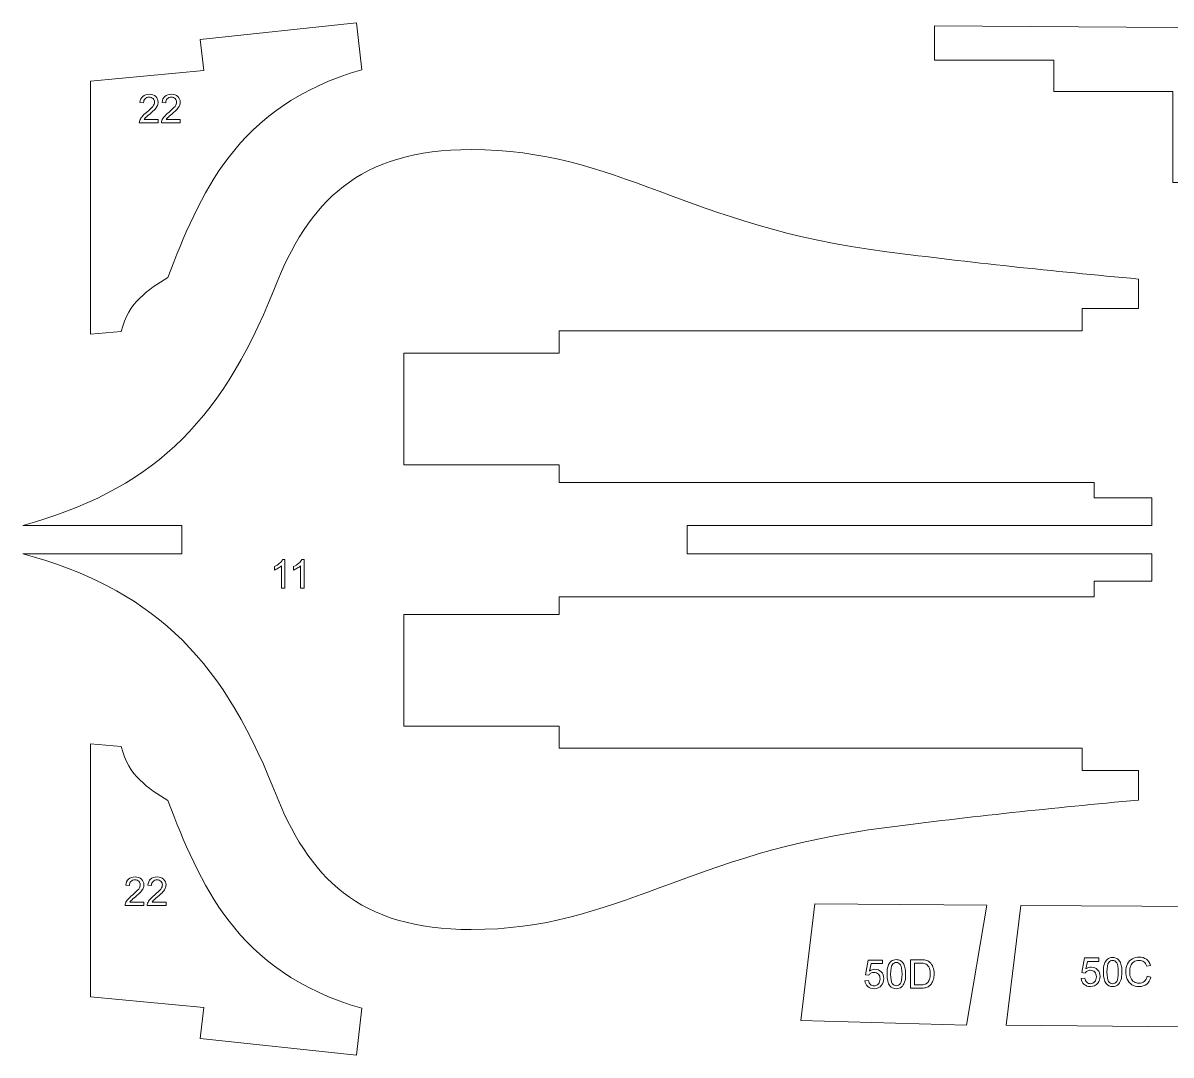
# Model space of a CAD drawing. Header units: millimetres. Extents: x -437 to 859, y -1313 to 762.
# Drawn here: x -180.5 to 63.9, y 49.2 to 269 of the extents above; entities that cross this region are included whole.
import ezdxf

# ---------------------------------------------------------------- set-up
doc = ezdxf.new("R2010")
doc.units = ezdxf.units.MM
doc.header["$MEASUREMENT"] = 0
doc.layers.add('Ebene 1', color=7, linetype='Continuous')

msp = doc.modelspace()

# ---------------------------------------------------------------- linework, layer by layer
at = {"layer": 'Ebene 1', "color": 250, "lineweight": 5}
for points, knots in [([(-166.1352, 256.5746), (-166.1352, 256.5746), (-141.9521, 258.8221), (-141.9521, 258.8221), (-141.9521, 258.8221), (-141.9521, 258.8221), (-142.7612, 265.4747), (-142.7612, 265.4747), (-142.7612, 265.4747), (-142.7612, 265.4747), (-109.4982, 268.9808), (-109.4982, 268.9808), (-109.4982, 268.9808), (-109.4982, 268.9808), (-108.3295, 259.0316), (-108.3295, 259.0316), (-108.3295, 259.0316), (-135.3759, 251.2886), (-142.8502, 232.108), (-149.6835, 214.8008), (-149.6835, 214.8008), (-153.818, 212.1077), (-158.051, 209.6053), (-159.5725, 203.2639), (-159.5725, 203.2639), (-159.5725, 203.2639), (-166.1352, 202.7245), (-166.1352, 202.7245), (-166.1352, 202.7245), (-166.1352, 202.7245), (-166.1352, 256.5746), (-166.1352, 256.5746)], [0, 0, 0, 0, 0.125, 0.125, 0.125, 0.125, 0.25, 0.25, 0.25, 0.25, 0.375, 0.375, 0.375, 0.375, 0.5, 0.5, 0.5, 0.5, 0.625, 0.625, 0.625, 0.625, 0.75, 0.75, 0.75, 0.75, 0.875, 0.875, 0.875, 0.875, 1, 1, 1, 1]), ([(85.1428, 267.8945), (85.1428, 267.8945), (85.1428, 235.0104), (85.1428, 235.0104), (85.1428, 235.0104), (85.1428, 235.0104), (64.3184, 235.0104), (64.3184, 235.0104), (64.3184, 235.0104), (64.3184, 235.0104), (64.3184, 254.385), (64.3184, 254.385), (64.3184, 254.385), (64.3184, 254.385), (39.0128, 254.385), (39.0128, 254.385), (39.0128, 254.385), (39.0128, 254.385), (39.0128, 261.0409), (39.0128, 261.0409), (39.0128, 261.0409), (39.0128, 261.0409), (13.5754, 261.0409), (13.5754, 261.0409), (13.5754, 261.0409), (13.5754, 261.0409), (13.5754, 268.3558), (13.5754, 268.3558), (13.5754, 268.3558), (13.5754, 268.3558), (85.1428, 267.8945), (85.1428, 267.8945)], [0, 0, 0, 0, 0.125, 0.125, 0.125, 0.125, 0.25, 0.25, 0.25, 0.25, 0.375, 0.375, 0.375, 0.375, 0.5, 0.5, 0.5, 0.5, 0.625, 0.625, 0.625, 0.625, 0.75, 0.75, 0.75, 0.75, 0.875, 0.875, 0.875, 0.875, 1, 1, 1, 1]), ([(-151.713, 248.4146), (-151.713, 248.4146), (-151.713, 247.6992), (-151.713, 247.6992), (-151.713, 247.6992), (-151.713, 247.6992), (-155.7192, 247.6992), (-155.7192, 247.6992), (-155.7192, 247.6992), (-155.7248, 247.8784), (-155.6966, 248.0506), (-155.6331, 248.2157), (-155.6331, 248.2157), (-155.5315, 248.4894), (-155.3678, 248.7575), (-155.1434, 249.0228), (-155.1434, 249.0228), (-154.9177, 249.2867), (-154.5931, 249.5929), (-154.1698, 249.9401), (-154.1698, 249.9401), (-153.5108, 250.4805), (-153.0649, 250.9081), (-152.8334, 251.2242), (-152.8334, 251.2242), (-152.602, 251.5388), (-152.4863, 251.838), (-152.4863, 252.1188), (-152.4863, 252.1188), (-152.4863, 252.4137), (-152.5921, 252.6621), (-152.8024, 252.8653), (-152.8024, 252.8653), (-153.0141, 253.0671), (-153.2892, 253.1687), (-153.6279, 253.1687), (-153.6279, 253.1687), (-153.9863, 253.1687), (-154.2728, 253.0614), (-154.4873, 252.8455), (-154.4873, 252.8455), (-154.7032, 252.6311), (-154.8118, 252.3333), (-154.8147, 251.9537), (-154.8147, 251.9537), (-154.8147, 251.9537), (-155.5795, 252.0313), (-155.5795, 252.0313), (-155.5795, 252.0313), (-155.5273, 252.6028), (-155.3297, 253.0375), (-154.9882, 253.3366), (-154.9882, 253.3366), (-154.6467, 253.6358), (-154.1867, 253.7853), (-153.611, 253.7853), (-153.611, 253.7853), (-153.0296, 253.7853), (-152.5696, 253.6231), (-152.2309, 253.3013), (-152.2309, 253.3013), (-151.8908, 252.9782), (-151.7215, 252.5788), (-151.7215, 252.1019), (-151.7215, 252.1019), (-151.7215, 251.8592), (-151.7709, 251.6207), (-151.8711, 251.3864), (-151.8711, 251.3864), (-151.9698, 251.1522), (-152.1349, 250.9053), (-152.365, 250.647), (-152.365, 250.647), (-152.595, 250.3874), (-152.9774, 250.0318), (-153.5122, 249.5802), (-153.5122, 249.5802), (-153.9581, 249.2049), (-154.2446, 248.9509), (-154.3716, 248.8168), (-154.3716, 248.8168), (-154.4986, 248.6842), (-154.603, 248.5501), (-154.6862, 248.4146), (-154.6862, 248.4146), (-154.6862, 248.4146), (-151.713, 248.4146), (-151.713, 248.4146)], [0, 0, 0, 0, 0.04545455, 0.04545455, 0.04545455, 0.04545455, 0.09090909, 0.09090909, 0.09090909, 0.09090909, 0.13636364, 0.13636364, 0.13636364, 0.13636364, 0.18181818, 0.18181818, 0.18181818, 0.18181818, 0.22727273, 0.22727273, 0.22727273, 0.22727273, 0.27272727, 0.27272727, 0.27272727, 0.27272727, 0.31818182, 0.31818182, 0.31818182, 0.31818182, 0.36363636, 0.36363636, 0.36363636, 0.36363636, 0.40909091, 0.40909091, 0.40909091, 0.40909091, 0.45454545, 0.45454545, 0.45454545, 0.45454545, 0.5, 0.5, 0.5, 0.5, 0.54545455, 0.54545455, 0.54545455, 0.54545455, 0.59090909, 0.59090909, 0.59090909, 0.59090909, 0.63636364, 0.63636364, 0.63636364, 0.63636364, 0.68181818, 0.68181818, 0.68181818, 0.68181818, 0.72727273, 0.72727273, 0.72727273, 0.72727273, 0.77272727, 0.77272727, 0.77272727, 0.77272727, 0.81818182, 0.81818182, 0.81818182, 0.81818182, 0.86363636, 0.86363636, 0.86363636, 0.86363636, 0.90909091, 0.90909091, 0.90909091, 0.90909091, 0.95454545, 0.95454545, 0.95454545, 0.95454545, 1, 1, 1, 1]), ([(-147.0041, 248.4146), (-147.0041, 248.4146), (-147.0041, 247.6992), (-147.0041, 247.6992), (-147.0041, 247.6992), (-147.0041, 247.6992), (-151.0103, 247.6992), (-151.0103, 247.6992), (-151.0103, 247.6992), (-151.0159, 247.8784), (-150.9877, 248.0506), (-150.9242, 248.2157), (-150.9242, 248.2157), (-150.8226, 248.4894), (-150.6589, 248.7575), (-150.4345, 249.0228), (-150.4345, 249.0228), (-150.2088, 249.2867), (-149.8842, 249.5929), (-149.4609, 249.9401), (-149.4609, 249.9401), (-148.8019, 250.4805), (-148.356, 250.9081), (-148.1245, 251.2242), (-148.1245, 251.2242), (-147.8931, 251.5388), (-147.7774, 251.838), (-147.7774, 252.1188), (-147.7774, 252.1188), (-147.7774, 252.4137), (-147.8832, 252.6621), (-148.0935, 252.8653), (-148.0935, 252.8653), (-148.3052, 253.0671), (-148.5803, 253.1687), (-148.919, 253.1687), (-148.919, 253.1687), (-149.2774, 253.1687), (-149.5639, 253.0614), (-149.7784, 252.8455), (-149.7784, 252.8455), (-149.9943, 252.6311), (-150.1029, 252.3333), (-150.1058, 251.9537), (-150.1058, 251.9537), (-150.1058, 251.9537), (-150.8706, 252.0313), (-150.8706, 252.0313), (-150.8706, 252.0313), (-150.8184, 252.6028), (-150.6208, 253.0375), (-150.2793, 253.3366), (-150.2793, 253.3366), (-149.9378, 253.6358), (-149.4778, 253.7853), (-148.9021, 253.7853), (-148.9021, 253.7853), (-148.3207, 253.7853), (-147.8607, 253.6231), (-147.522, 253.3013), (-147.522, 253.3013), (-147.1819, 252.9782), (-147.0126, 252.5788), (-147.0126, 252.1019), (-147.0126, 252.1019), (-147.0126, 251.8592), (-147.062, 251.6207), (-147.1622, 251.3864), (-147.1622, 251.3864), (-147.2609, 251.1522), (-147.426, 250.9053), (-147.6561, 250.647), (-147.6561, 250.647), (-147.8861, 250.3874), (-148.2685, 250.0318), (-148.8033, 249.5802), (-148.8033, 249.5802), (-149.2492, 249.2049), (-149.5357, 248.9509), (-149.6627, 248.8168), (-149.6627, 248.8168), (-149.7897, 248.6842), (-149.8941, 248.5501), (-149.9773, 248.4146), (-149.9773, 248.4146), (-149.9773, 248.4146), (-147.0041, 248.4146), (-147.0041, 248.4146)], [0, 0, 0, 0, 0.04545455, 0.04545455, 0.04545455, 0.04545455, 0.09090909, 0.09090909, 0.09090909, 0.09090909, 0.13636364, 0.13636364, 0.13636364, 0.13636364, 0.18181818, 0.18181818, 0.18181818, 0.18181818, 0.22727273, 0.22727273, 0.22727273, 0.22727273, 0.27272727, 0.27272727, 0.27272727, 0.27272727, 0.31818182, 0.31818182, 0.31818182, 0.31818182, 0.36363636, 0.36363636, 0.36363636, 0.36363636, 0.40909091, 0.40909091, 0.40909091, 0.40909091, 0.45454545, 0.45454545, 0.45454545, 0.45454545, 0.5, 0.5, 0.5, 0.5, 0.54545455, 0.54545455, 0.54545455, 0.54545455, 0.59090909, 0.59090909, 0.59090909, 0.59090909, 0.63636364, 0.63636364, 0.63636364, 0.63636364, 0.68181818, 0.68181818, 0.68181818, 0.68181818, 0.72727273, 0.72727273, 0.72727273, 0.72727273, 0.77272727, 0.77272727, 0.77272727, 0.77272727, 0.81818182, 0.81818182, 0.81818182, 0.81818182, 0.86363636, 0.86363636, 0.86363636, 0.86363636, 0.90909091, 0.90909091, 0.90909091, 0.90909091, 0.95454545, 0.95454545, 0.95454545, 0.95454545, 1, 1, 1, 1]), ([(-39.06, 161.9663), (-39.06, 161.9663), (59.85, 161.9663), (59.85, 161.9663), (59.85, 161.9663), (59.85, 161.9663), (59.85, 167.8207), (59.85, 167.8207), (59.85, 167.8207), (59.85, 167.8207), (47.565, 167.8207), (47.565, 167.8207), (47.565, 167.8207), (47.565, 167.8207), (47.565, 171.1282), (47.565, 171.1282), (47.565, 171.1282), (47.565, 171.1282), (-66.3075, 171.1282), (-66.3075, 171.1282), (-66.3075, 171.1282), (-66.3075, 171.1282), (-66.3075, 174.9082), (-66.3075, 174.9082), (-66.3075, 174.9082), (-66.3075, 174.9082), (-99.3825, 174.9082), (-99.3825, 174.9082), (-99.3825, 174.9082), (-99.3825, 174.9082), (-99.3825, 198.6907), (-99.3825, 198.6907), (-99.3825, 198.6907), (-99.3825, 198.6907), (-66.3075, 198.6907), (-66.3075, 198.6907), (-66.3075, 198.6907), (-66.3075, 198.6907), (-66.3075, 203.4157), (-66.3075, 203.4157), (-66.3075, 203.4157), (-66.3075, 203.4157), (45.045, 203.4157), (45.045, 203.4157), (45.045, 203.4157), (45.045, 203.4157), (45.045, 208.1407), (45.045, 208.1407), (45.045, 208.1407), (45.045, 208.1407), (57.015, 208.1407), (57.015, 208.1407), (57.015, 208.1407), (57.015, 208.1407), (57.015, 214.4407), (57.015, 214.4407), (57.015, 214.4407), (38.7689, 216.1186), (21.156, 217.9463), (3.465, 220.2682), (3.465, 220.2682), (-39.06, 225.5702), (-53.937, 242.0612), (-85.05, 242.0032), (-85.05, 242.0032), (-108.9165, 242.0112), (-119.718, 231.0982), (-127.1025, 212.0782), (-127.1025, 212.0782), (-138.669, 182.9792), (-153.8535, 169.3572), (-180.495, 161.9663), (-180.495, 161.9663), (-180.495, 161.9663), (-146.6811, 161.9663), (-146.6811, 161.9663), (-146.6811, 161.9663), (-146.6811, 161.9663), (-146.6811, 158.955), (-146.6811, 158.955)], [0, 0, 0, 0, 0.05, 0.05, 0.05, 0.05, 0.1, 0.1, 0.1, 0.1, 0.15, 0.15, 0.15, 0.15, 0.2, 0.2, 0.2, 0.2, 0.25, 0.25, 0.25, 0.25, 0.3, 0.3, 0.3, 0.3, 0.35, 0.35, 0.35, 0.35, 0.4, 0.4, 0.4, 0.4, 0.45, 0.45, 0.45, 0.45, 0.5, 0.5, 0.5, 0.5, 0.55, 0.55, 0.55, 0.55, 0.6, 0.6, 0.6, 0.6, 0.65, 0.65, 0.65, 0.65, 0.7, 0.7, 0.7, 0.7, 0.75, 0.75, 0.75, 0.75, 0.8, 0.8, 0.8, 0.8, 0.85, 0.85, 0.85, 0.85, 0.9, 0.9, 0.9, 0.9, 0.95, 0.95, 0.95, 0.95, 1, 1, 1, 1]), ([(-39.06, 155.9519), (-39.06, 155.9519), (59.85, 155.9519), (59.85, 155.9519), (59.85, 155.9519), (59.85, 155.9519), (59.85, 150.0975), (59.85, 150.0975), (59.85, 150.0975), (59.85, 150.0975), (47.565, 150.0975), (47.565, 150.0975), (47.565, 150.0975), (47.565, 150.0975), (47.565, 146.79), (47.565, 146.79), (47.565, 146.79), (47.565, 146.79), (-66.3075, 146.79), (-66.3075, 146.79), (-66.3075, 146.79), (-66.3075, 146.79), (-66.3075, 143.01), (-66.3075, 143.01), (-66.3075, 143.01), (-66.3075, 143.01), (-99.3825, 143.01), (-99.3825, 143.01), (-99.3825, 143.01), (-99.3825, 143.01), (-99.3825, 119.2275), (-99.3825, 119.2275), (-99.3825, 119.2275), (-99.3825, 119.2275), (-66.3075, 119.2275), (-66.3075, 119.2275), (-66.3075, 119.2275), (-66.3075, 119.2275), (-66.3075, 114.5025), (-66.3075, 114.5025), (-66.3075, 114.5025), (-66.3075, 114.5025), (45.045, 114.5025), (45.045, 114.5025), (45.045, 114.5025), (45.045, 114.5025), (45.045, 109.7775), (45.045, 109.7775), (45.045, 109.7775), (45.045, 109.7775), (57.015, 109.7775), (57.015, 109.7775), (57.015, 109.7775), (57.015, 109.7775), (57.015, 103.4775), (57.015, 103.4775), (57.015, 103.4775), (38.7689, 101.7996), (21.156, 99.9719), (3.465, 97.65), (3.465, 97.65), (-39.06, 92.348), (-53.937, 75.857), (-85.05, 75.915), (-85.05, 75.915), (-108.9165, 75.907), (-119.718, 86.82), (-127.1025, 105.84), (-127.1025, 105.84), (-138.669, 134.939), (-153.8535, 148.561), (-180.495, 155.9519), (-180.495, 155.9519), (-180.495, 155.9519), (-146.6811, 155.9519), (-146.6811, 155.9519), (-146.6811, 155.9519), (-146.6811, 155.9519), (-146.6811, 158.9632), (-146.6811, 158.9632)], [0, 0, 0, 0, 0.05, 0.05, 0.05, 0.05, 0.1, 0.1, 0.1, 0.1, 0.15, 0.15, 0.15, 0.15, 0.2, 0.2, 0.2, 0.2, 0.25, 0.25, 0.25, 0.25, 0.3, 0.3, 0.3, 0.3, 0.35, 0.35, 0.35, 0.35, 0.4, 0.4, 0.4, 0.4, 0.45, 0.45, 0.45, 0.45, 0.5, 0.5, 0.5, 0.5, 0.55, 0.55, 0.55, 0.55, 0.6, 0.6, 0.6, 0.6, 0.65, 0.65, 0.65, 0.65, 0.7, 0.7, 0.7, 0.7, 0.75, 0.75, 0.75, 0.75, 0.8, 0.8, 0.8, 0.8, 0.85, 0.85, 0.85, 0.85, 0.9, 0.9, 0.9, 0.9, 0.95, 0.95, 0.95, 0.95, 1, 1, 1, 1]), ([(-124.7257, 148.6275), (-124.7257, 148.6275), (-125.4693, 148.6275), (-125.4693, 148.6275), (-125.4693, 148.6275), (-125.4693, 148.6275), (-125.4693, 153.3689), (-125.4693, 153.3689), (-125.4693, 153.3689), (-125.6485, 153.1981), (-125.8828, 153.0274), (-126.1735, 152.8566), (-126.1735, 152.8566), (-126.4656, 152.6859), (-126.7266, 152.5575), (-126.958, 152.4728), (-126.958, 152.4728), (-126.958, 152.4728), (-126.958, 153.1911), (-126.958, 153.1911), (-126.958, 153.1911), (-126.5418, 153.3872), (-126.1777, 153.6243), (-125.8658, 153.9023), (-125.8658, 153.9023), (-125.5554, 154.1817), (-125.3338, 154.4512), (-125.204, 154.7136), (-125.204, 154.7136), (-125.204, 154.7136), (-124.7257, 154.7136), (-124.7257, 154.7136), (-124.7257, 154.7136), (-124.7257, 154.7136), (-124.7257, 148.6275), (-124.7257, 148.6275)], [0, 0, 0, 0, 0.11111111, 0.11111111, 0.11111111, 0.11111111, 0.22222222, 0.22222222, 0.22222222, 0.22222222, 0.33333333, 0.33333333, 0.33333333, 0.33333333, 0.44444444, 0.44444444, 0.44444444, 0.44444444, 0.55555556, 0.55555556, 0.55555556, 0.55555556, 0.66666667, 0.66666667, 0.66666667, 0.66666667, 0.77777778, 0.77777778, 0.77777778, 0.77777778, 0.88888889, 0.88888889, 0.88888889, 0.88888889, 1, 1, 1, 1]), ([(-120.6447, 148.6275), (-120.6447, 148.6275), (-121.3883, 148.6275), (-121.3883, 148.6275), (-121.3883, 148.6275), (-121.3883, 148.6275), (-121.3883, 153.3689), (-121.3883, 153.3689), (-121.3883, 153.3689), (-121.5675, 153.1981), (-121.8018, 153.0274), (-122.0925, 152.8566), (-122.0925, 152.8566), (-122.3846, 152.6859), (-122.6456, 152.5575), (-122.877, 152.4728), (-122.877, 152.4728), (-122.877, 152.4728), (-122.877, 153.1911), (-122.877, 153.1911), (-122.877, 153.1911), (-122.4608, 153.3872), (-122.0967, 153.6243), (-121.7848, 153.9023), (-121.7848, 153.9023), (-121.4744, 154.1817), (-121.2528, 154.4512), (-121.123, 154.7136), (-121.123, 154.7136), (-121.123, 154.7136), (-120.6447, 154.7136), (-120.6447, 154.7136), (-120.6447, 154.7136), (-120.6447, 154.7136), (-120.6447, 148.6275), (-120.6447, 148.6275)], [0, 0, 0, 0, 0.11111111, 0.11111111, 0.11111111, 0.11111111, 0.22222222, 0.22222222, 0.22222222, 0.22222222, 0.33333333, 0.33333333, 0.33333333, 0.33333333, 0.44444444, 0.44444444, 0.44444444, 0.44444444, 0.55555556, 0.55555556, 0.55555556, 0.55555556, 0.66666667, 0.66666667, 0.66666667, 0.66666667, 0.77777778, 0.77777778, 0.77777778, 0.77777778, 0.88888889, 0.88888889, 0.88888889, 0.88888889, 1, 1, 1, 1]), ([(-166.1352, 61.5887), (-166.1352, 61.5887), (-141.9521, 59.3412), (-141.9521, 59.3412), (-141.9521, 59.3412), (-141.9521, 59.3412), (-142.7612, 52.6886), (-142.7612, 52.6886), (-142.7612, 52.6886), (-142.7612, 52.6886), (-109.4982, 49.1825), (-109.4982, 49.1825), (-109.4982, 49.1825), (-109.4982, 49.1825), (-108.3295, 59.1317), (-108.3295, 59.1317), (-108.3295, 59.1317), (-135.3759, 66.8747), (-142.8502, 86.0553), (-149.6835, 103.3625), (-149.6835, 103.3625), (-153.818, 106.0556), (-158.051, 108.558), (-159.5725, 114.8994), (-159.5725, 114.8994), (-159.5725, 114.8994), (-166.1352, 115.4388), (-166.1352, 115.4388), (-166.1352, 115.4388), (-166.1352, 115.4388), (-166.1352, 61.5887), (-166.1352, 61.5887)], [0, 0, 0, 0, 0.125, 0.125, 0.125, 0.125, 0.25, 0.25, 0.25, 0.25, 0.375, 0.375, 0.375, 0.375, 0.5, 0.5, 0.5, 0.5, 0.625, 0.625, 0.625, 0.625, 0.75, 0.75, 0.75, 0.75, 0.875, 0.875, 0.875, 0.875, 1, 1, 1, 1]), ([(-154.7394, 81.7298), (-154.7394, 81.7298), (-154.7394, 81.0144), (-154.7394, 81.0144), (-154.7394, 81.0144), (-154.7394, 81.0144), (-158.7456, 81.0144), (-158.7456, 81.0144), (-158.7456, 81.0144), (-158.7512, 81.1936), (-158.723, 81.3658), (-158.6595, 81.5309), (-158.6595, 81.5309), (-158.5579, 81.8046), (-158.3942, 82.0727), (-158.1698, 82.338), (-158.1698, 82.338), (-157.9441, 82.6019), (-157.6195, 82.9081), (-157.1962, 83.2553), (-157.1962, 83.2553), (-156.5372, 83.7957), (-156.0913, 84.2233), (-155.8598, 84.5394), (-155.8598, 84.5394), (-155.6284, 84.854), (-155.5127, 85.1532), (-155.5127, 85.434), (-155.5127, 85.434), (-155.5127, 85.7289), (-155.6185, 85.9773), (-155.8288, 86.1805), (-155.8288, 86.1805), (-156.0405, 86.3823), (-156.3156, 86.4839), (-156.6543, 86.4839), (-156.6543, 86.4839), (-157.0127, 86.4839), (-157.2992, 86.3766), (-157.5137, 86.1607), (-157.5137, 86.1607), (-157.7296, 85.9463), (-157.8382, 85.6485), (-157.8411, 85.2689), (-157.8411, 85.2689), (-157.8411, 85.2689), (-158.6059, 85.3465), (-158.6059, 85.3465), (-158.6059, 85.3465), (-158.5537, 85.918), (-158.3561, 86.3527), (-158.0146, 86.6518), (-158.0146, 86.6518), (-157.6731, 86.951), (-157.2131, 87.1005), (-156.6374, 87.1005), (-156.6374, 87.1005), (-156.056, 87.1005), (-155.596, 86.9383), (-155.2573, 86.6165), (-155.2573, 86.6165), (-154.9172, 86.2934), (-154.7479, 85.894), (-154.7479, 85.4171), (-154.7479, 85.4171), (-154.7479, 85.1744), (-154.7973, 84.9359), (-154.8975, 84.7016), (-154.8975, 84.7016), (-154.9962, 84.4674), (-155.1613, 84.2205), (-155.3914, 83.9622), (-155.3914, 83.9622), (-155.6214, 83.7026), (-156.0038, 83.347), (-156.5386, 82.8954), (-156.5386, 82.8954), (-156.9845, 82.5201), (-157.271, 82.2661), (-157.398, 82.132), (-157.398, 82.132), (-157.525, 81.9994), (-157.6294, 81.8653), (-157.7126, 81.7298), (-157.7126, 81.7298), (-157.7126, 81.7298), (-154.7394, 81.7298), (-154.7394, 81.7298)], [0, 0, 0, 0, 0.04545455, 0.04545455, 0.04545455, 0.04545455, 0.09090909, 0.09090909, 0.09090909, 0.09090909, 0.13636364, 0.13636364, 0.13636364, 0.13636364, 0.18181818, 0.18181818, 0.18181818, 0.18181818, 0.22727273, 0.22727273, 0.22727273, 0.22727273, 0.27272727, 0.27272727, 0.27272727, 0.27272727, 0.31818182, 0.31818182, 0.31818182, 0.31818182, 0.36363636, 0.36363636, 0.36363636, 0.36363636, 0.40909091, 0.40909091, 0.40909091, 0.40909091, 0.45454545, 0.45454545, 0.45454545, 0.45454545, 0.5, 0.5, 0.5, 0.5, 0.54545455, 0.54545455, 0.54545455, 0.54545455, 0.59090909, 0.59090909, 0.59090909, 0.59090909, 0.63636364, 0.63636364, 0.63636364, 0.63636364, 0.68181818, 0.68181818, 0.68181818, 0.68181818, 0.72727273, 0.72727273, 0.72727273, 0.72727273, 0.77272727, 0.77272727, 0.77272727, 0.77272727, 0.81818182, 0.81818182, 0.81818182, 0.81818182, 0.86363636, 0.86363636, 0.86363636, 0.86363636, 0.90909091, 0.90909091, 0.90909091, 0.90909091, 0.95454545, 0.95454545, 0.95454545, 0.95454545, 1, 1, 1, 1]), ([(-150.0305, 81.7298), (-150.0305, 81.7298), (-150.0305, 81.0144), (-150.0305, 81.0144), (-150.0305, 81.0144), (-150.0305, 81.0144), (-154.0367, 81.0144), (-154.0367, 81.0144), (-154.0367, 81.0144), (-154.0423, 81.1936), (-154.0141, 81.3658), (-153.9506, 81.5309), (-153.9506, 81.5309), (-153.849, 81.8046), (-153.6853, 82.0727), (-153.4609, 82.338), (-153.4609, 82.338), (-153.2352, 82.6019), (-152.9106, 82.9081), (-152.4873, 83.2553), (-152.4873, 83.2553), (-151.8283, 83.7957), (-151.3824, 84.2233), (-151.1509, 84.5394), (-151.1509, 84.5394), (-150.9195, 84.854), (-150.8038, 85.1532), (-150.8038, 85.434), (-150.8038, 85.434), (-150.8038, 85.7289), (-150.9096, 85.9773), (-151.1199, 86.1805), (-151.1199, 86.1805), (-151.3316, 86.3823), (-151.6067, 86.4839), (-151.9454, 86.4839), (-151.9454, 86.4839), (-152.3038, 86.4839), (-152.5903, 86.3766), (-152.8048, 86.1607), (-152.8048, 86.1607), (-153.0207, 85.9463), (-153.1293, 85.6485), (-153.1322, 85.2689), (-153.1322, 85.2689), (-153.1322, 85.2689), (-153.897, 85.3465), (-153.897, 85.3465), (-153.897, 85.3465), (-153.8448, 85.918), (-153.6472, 86.3527), (-153.3057, 86.6518), (-153.3057, 86.6518), (-152.9642, 86.951), (-152.5042, 87.1005), (-151.9285, 87.1005), (-151.9285, 87.1005), (-151.3471, 87.1005), (-150.8871, 86.9383), (-150.5484, 86.6165), (-150.5484, 86.6165), (-150.2083, 86.2934), (-150.039, 85.894), (-150.039, 85.4171), (-150.039, 85.4171), (-150.039, 85.1744), (-150.0884, 84.9359), (-150.1886, 84.7016), (-150.1886, 84.7016), (-150.2873, 84.4674), (-150.4524, 84.2205), (-150.6825, 83.9622), (-150.6825, 83.9622), (-150.9125, 83.7026), (-151.2949, 83.347), (-151.8297, 82.8954), (-151.8297, 82.8954), (-152.2756, 82.5201), (-152.5621, 82.2661), (-152.6891, 82.132), (-152.6891, 82.132), (-152.8161, 81.9994), (-152.9205, 81.8653), (-153.0037, 81.7298), (-153.0037, 81.7298), (-153.0037, 81.7298), (-150.0305, 81.7298), (-150.0305, 81.7298)], [0, 0, 0, 0, 0.04545455, 0.04545455, 0.04545455, 0.04545455, 0.09090909, 0.09090909, 0.09090909, 0.09090909, 0.13636364, 0.13636364, 0.13636364, 0.13636364, 0.18181818, 0.18181818, 0.18181818, 0.18181818, 0.22727273, 0.22727273, 0.22727273, 0.22727273, 0.27272727, 0.27272727, 0.27272727, 0.27272727, 0.31818182, 0.31818182, 0.31818182, 0.31818182, 0.36363636, 0.36363636, 0.36363636, 0.36363636, 0.40909091, 0.40909091, 0.40909091, 0.40909091, 0.45454545, 0.45454545, 0.45454545, 0.45454545, 0.5, 0.5, 0.5, 0.5, 0.54545455, 0.54545455, 0.54545455, 0.54545455, 0.59090909, 0.59090909, 0.59090909, 0.59090909, 0.63636364, 0.63636364, 0.63636364, 0.63636364, 0.68181818, 0.68181818, 0.68181818, 0.68181818, 0.72727273, 0.72727273, 0.72727273, 0.72727273, 0.77272727, 0.77272727, 0.77272727, 0.77272727, 0.81818182, 0.81818182, 0.81818182, 0.81818182, 0.86363636, 0.86363636, 0.86363636, 0.86363636, 0.90909091, 0.90909091, 0.90909091, 0.90909091, 0.95454545, 0.95454545, 0.95454545, 0.95454545, 1, 1, 1, 1]), ([(-11.929, 81.389), (-11.929, 81.389), (24.6885, 81.087), (24.6885, 81.087), (24.6885, 81.087), (24.6885, 81.087), (20.385, 55.568), (20.385, 55.568), (20.385, 55.568), (20.385, 55.568), (-14.8735, 56.5495), (-14.8735, 56.5495), (-14.8735, 56.5495), (-14.8735, 56.5495), (-11.929, 81.389), (-11.929, 81.389)], [0, 0, 0, 0, 0.25, 0.25, 0.25, 0.25, 0.5, 0.5, 0.5, 0.5, 0.75, 0.75, 0.75, 0.75, 1, 1, 1, 1]), ([(31.9365, 81.0115), (31.9365, 81.0115), (70.5925, 80.785), (70.5925, 80.785), (70.5925, 80.785), (70.5925, 80.785), (66.591, 55.1905), (66.591, 55.1905), (66.591, 55.1905), (66.591, 55.1905), (28.841, 55.568), (28.841, 55.568), (28.841, 55.568), (28.841, 55.568), (31.9365, 81.0115), (31.9365, 81.0115)], [0, 0, 0, 0, 0.25, 0.25, 0.25, 0.25, 0.5, 0.5, 0.5, 0.5, 0.75, 0.75, 0.75, 0.75, 1, 1, 1, 1]), ([(-1.2341, 65.0075), (-1.2341, 65.0075), (-0.4524, 65.0738), (-0.4524, 65.0738), (-0.4524, 65.0738), (-0.3945, 64.6928), (-0.2605, 64.4078), (-0.0502, 64.2159), (-0.0502, 64.2159), (0.1615, 64.024), (0.4155, 63.928), (0.7132, 63.928), (0.7132, 63.928), (1.0716, 63.928), (1.375, 64.0635), (1.622, 64.333), (1.622, 64.333), (1.8703, 64.6039), (1.9945, 64.9624), (1.9945, 65.4083), (1.9945, 65.4083), (1.9945, 65.833), (1.876, 66.1674), (1.6375, 66.413), (1.6375, 66.413), (1.399, 66.6585), (1.0872, 66.7813), (0.7005, 66.7813), (0.7005, 66.7813), (0.4606, 66.7813), (0.2447, 66.7262), (0.0514, 66.6176), (0.0514, 66.6176), (-0.1419, 66.5089), (-0.2929, 66.3678), (-0.403, 66.1943), (-0.403, 66.1943), (-0.403, 66.1943), (-1.1015, 66.2846), (-1.1015, 66.2846), (-1.1015, 66.2846), (-1.1015, 66.2846), (-0.5145, 69.3975), (-0.5145, 69.3975), (-0.5145, 69.3975), (-0.5145, 69.3975), (2.4997, 69.3975), (2.4997, 69.3975), (2.4997, 69.3975), (2.4997, 69.3975), (2.4997, 68.6863), (2.4997, 68.6863), (2.4997, 68.6863), (2.4997, 68.6863), (0.081, 68.6863), (0.081, 68.6863), (0.081, 68.6863), (0.081, 68.6863), (-0.2464, 67.0579), (-0.2464, 67.0579), (-0.2464, 67.0579), (0.1177, 67.3119), (0.5001, 67.4389), (0.8995, 67.4389), (0.8995, 67.4389), (1.4286, 67.4389), (1.8746, 67.2554), (2.2386, 66.8885), (2.2386, 66.8885), (2.6027, 66.5216), (2.7847, 66.0503), (2.7847, 65.4746), (2.7847, 65.4746), (2.7847, 64.9257), (2.6239, 64.4515), (2.3049, 64.0522), (2.3049, 64.0522), (1.9155, 63.5625), (1.3849, 63.317), (0.7132, 63.317), (0.7132, 63.317), (0.1615, 63.317), (-0.2887, 63.4708), (-0.6372, 63.7798), (-0.6372, 63.7798), (-0.9858, 64.0889), (-1.1847, 64.4981), (-1.2341, 65.0075)], [0, 0, 0, 0, 0.04545455, 0.04545455, 0.04545455, 0.04545455, 0.09090909, 0.09090909, 0.09090909, 0.09090909, 0.13636364, 0.13636364, 0.13636364, 0.13636364, 0.18181818, 0.18181818, 0.18181818, 0.18181818, 0.22727273, 0.22727273, 0.22727273, 0.22727273, 0.27272727, 0.27272727, 0.27272727, 0.27272727, 0.31818182, 0.31818182, 0.31818182, 0.31818182, 0.36363636, 0.36363636, 0.36363636, 0.36363636, 0.40909091, 0.40909091, 0.40909091, 0.40909091, 0.45454545, 0.45454545, 0.45454545, 0.45454545, 0.5, 0.5, 0.5, 0.5, 0.54545455, 0.54545455, 0.54545455, 0.54545455, 0.59090909, 0.59090909, 0.59090909, 0.59090909, 0.63636364, 0.63636364, 0.63636364, 0.63636364, 0.68181818, 0.68181818, 0.68181818, 0.68181818, 0.72727273, 0.72727273, 0.72727273, 0.72727273, 0.77272727, 0.77272727, 0.77272727, 0.77272727, 0.81818182, 0.81818182, 0.81818182, 0.81818182, 0.86363636, 0.86363636, 0.86363636, 0.86363636, 0.90909091, 0.90909091, 0.90909091, 0.90909091, 0.95454545, 0.95454545, 0.95454545, 0.95454545, 1, 1, 1, 1]), ([(3.4748, 66.4087), (3.4748, 67.1256), (3.5481, 67.7027), (3.6963, 68.1388), (3.6963, 68.1388), (3.8431, 68.5762), (4.0632, 68.9135), (4.3539, 69.1505), (4.3539, 69.1505), (4.6446, 69.3876), (5.0101, 69.5061), (5.4503, 69.5061), (5.4503, 69.5061), (5.7763, 69.5061), (6.0613, 69.4398), (6.3069, 69.3086), (6.3069, 69.3086), (6.5524, 69.1788), (6.7542, 68.9897), (6.9151, 68.7427), (6.9151, 68.7427), (7.0745, 68.4958), (7.2001, 68.1952), (7.2904, 67.841), (7.2904, 67.841), (7.3822, 67.4868), (7.4273, 67.0099), (7.4273, 66.4087), (7.4273, 66.4087), (7.4273, 65.6975), (7.3539, 65.1246), (7.2086, 64.6872), (7.2086, 64.6872), (7.0618, 64.2497), (6.8431, 63.9125), (6.5524, 63.674), (6.5524, 63.674), (6.2617, 63.4355), (5.8948, 63.317), (5.4503, 63.317), (5.4503, 63.317), (4.8661, 63.317), (4.4075, 63.5258), (4.0745, 63.9449), (4.0745, 63.9449), (3.6751, 64.4487), (3.4748, 65.2714), (3.4748, 66.4087)], [0, 0, 0, 0, 0.08333333, 0.08333333, 0.08333333, 0.08333333, 0.16666667, 0.16666667, 0.16666667, 0.16666667, 0.25, 0.25, 0.25, 0.25, 0.33333333, 0.33333333, 0.33333333, 0.33333333, 0.41666667, 0.41666667, 0.41666667, 0.41666667, 0.5, 0.5, 0.5, 0.5, 0.58333333, 0.58333333, 0.58333333, 0.58333333, 0.66666667, 0.66666667, 0.66666667, 0.66666667, 0.75, 0.75, 0.75, 0.75, 0.83333333, 0.83333333, 0.83333333, 0.83333333, 0.91666667, 0.91666667, 0.91666667, 0.91666667, 1, 1, 1, 1]), ([(4.2396, 66.4087), (4.2396, 65.4139), (4.3567, 64.7521), (4.5896, 64.4219), (4.5896, 64.4219), (4.8224, 64.0931), (5.1088, 63.928), (5.4503, 63.928), (5.4503, 63.928), (5.7932, 63.928), (6.0797, 64.0945), (6.3125, 64.4247), (6.3125, 64.4247), (6.5454, 64.7549), (6.6625, 65.4167), (6.6625, 66.4087), (6.6625, 66.4087), (6.6625, 67.4064), (6.5454, 68.0696), (6.3125, 68.397), (6.3125, 68.397), (6.0797, 68.7258), (5.7904, 68.8895), (5.4433, 68.8895), (5.4433, 68.8895), (5.1004, 68.8895), (4.828, 68.7441), (4.6234, 68.4549), (4.6234, 68.4549), (4.368, 68.0866), (4.2396, 67.4036), (4.2396, 66.4087)], [0, 0, 0, 0, 0.125, 0.125, 0.125, 0.125, 0.25, 0.25, 0.25, 0.25, 0.375, 0.375, 0.375, 0.375, 0.5, 0.5, 0.5, 0.5, 0.625, 0.625, 0.625, 0.625, 0.75, 0.75, 0.75, 0.75, 0.875, 0.875, 0.875, 0.875, 1, 1, 1, 1]), ([(8.4856, 63.42), (8.4856, 63.42), (8.4856, 69.4807), (8.4856, 69.4807), (8.4856, 69.4807), (8.4856, 69.4807), (10.5727, 69.4807), (10.5727, 69.4807), (10.5727, 69.4807), (11.044, 69.4807), (11.4038, 69.4511), (11.6522, 69.3933), (11.6522, 69.3933), (11.9993, 69.3142), (12.2957, 69.1689), (12.5412, 68.96), (12.5412, 68.96), (12.8601, 68.6891), (13.1, 68.3448), (13.258, 67.9243), (13.258, 67.9243), (13.4175, 67.5038), (13.4965, 67.024), (13.4965, 66.4835), (13.4965, 66.4835), (13.4965, 66.0235), (13.4429, 65.6157), (13.3342, 65.2601), (13.3342, 65.2601), (13.227, 64.9045), (13.0901, 64.6096), (12.9208, 64.3767), (12.9208, 64.3767), (12.7529, 64.1439), (12.5694, 63.9605), (12.369, 63.8278), (12.369, 63.8278), (12.1701, 63.6938), (11.9288, 63.5922), (11.6465, 63.523), (11.6465, 63.523), (11.3629, 63.4539), (11.0384, 63.42), (10.6729, 63.42), (10.6729, 63.42), (10.6729, 63.42), (8.4856, 63.42), (8.4856, 63.42)], [0, 0, 0, 0, 0.08333333, 0.08333333, 0.08333333, 0.08333333, 0.16666667, 0.16666667, 0.16666667, 0.16666667, 0.25, 0.25, 0.25, 0.25, 0.33333333, 0.33333333, 0.33333333, 0.33333333, 0.41666667, 0.41666667, 0.41666667, 0.41666667, 0.5, 0.5, 0.5, 0.5, 0.58333333, 0.58333333, 0.58333333, 0.58333333, 0.66666667, 0.66666667, 0.66666667, 0.66666667, 0.75, 0.75, 0.75, 0.75, 0.83333333, 0.83333333, 0.83333333, 0.83333333, 0.91666667, 0.91666667, 0.91666667, 0.91666667, 1, 1, 1, 1]), ([(9.2872, 64.1354), (9.2872, 64.1354), (10.5812, 64.1354), (10.5812, 64.1354), (10.5812, 64.1354), (10.9805, 64.1354), (11.2952, 64.1721), (11.5224, 64.2469), (11.5224, 64.2469), (11.7496, 64.3217), (11.9302, 64.4261), (12.0657, 64.5616), (12.0657, 64.5616), (12.2562, 64.7507), (12.4043, 65.0075), (12.5102, 65.3278), (12.5102, 65.3278), (12.616, 65.6496), (12.6696, 66.0376), (12.6696, 66.4962), (12.6696, 66.4962), (12.6696, 67.1298), (12.5652, 67.6167), (12.3578, 67.9567), (12.3578, 67.9567), (12.1489, 68.2982), (11.8963, 68.5254), (11.5986, 68.6411), (11.5986, 68.6411), (11.3841, 68.7244), (11.0369, 68.7653), (10.5614, 68.7653), (10.5614, 68.7653), (10.5614, 68.7653), (9.2872, 68.7653), (9.2872, 68.7653), (9.2872, 68.7653), (9.2872, 68.7653), (9.2872, 64.1354), (9.2872, 64.1354)], [0, 0, 0, 0, 0.1, 0.1, 0.1, 0.1, 0.2, 0.2, 0.2, 0.2, 0.3, 0.3, 0.3, 0.3, 0.4, 0.4, 0.4, 0.4, 0.5, 0.5, 0.5, 0.5, 0.6, 0.6, 0.6, 0.6, 0.7, 0.7, 0.7, 0.7, 0.8, 0.8, 0.8, 0.8, 0.9, 0.9, 0.9, 0.9, 1, 1, 1, 1]), ([(44.8209, 65.4605), (44.8209, 65.4605), (45.6026, 65.5268), (45.6026, 65.5268), (45.6026, 65.5268), (45.6605, 65.1458), (45.7945, 64.8608), (46.0048, 64.6689), (46.0048, 64.6689), (46.2165, 64.477), (46.4705, 64.381), (46.7682, 64.381), (46.7682, 64.381), (47.1266, 64.381), (47.43, 64.5165), (47.677, 64.786), (47.677, 64.786), (47.9253, 65.0569), (48.0495, 65.4154), (48.0495, 65.8613), (48.0495, 65.8613), (48.0495, 66.286), (47.931, 66.6204), (47.6925, 66.866), (47.6925, 66.866), (47.454, 67.1115), (47.1422, 67.2343), (46.7555, 67.2343), (46.7555, 67.2343), (46.5156, 67.2343), (46.2997, 67.1792), (46.1064, 67.0706), (46.1064, 67.0706), (45.9131, 66.9619), (45.7621, 66.8208), (45.652, 66.6473), (45.652, 66.6473), (45.652, 66.6473), (44.9535, 66.7376), (44.9535, 66.7376), (44.9535, 66.7376), (44.9535, 66.7376), (45.5405, 69.8505), (45.5405, 69.8505), (45.5405, 69.8505), (45.5405, 69.8505), (48.5547, 69.8505), (48.5547, 69.8505), (48.5547, 69.8505), (48.5547, 69.8505), (48.5547, 69.1393), (48.5547, 69.1393), (48.5547, 69.1393), (48.5547, 69.1393), (46.136, 69.1393), (46.136, 69.1393), (46.136, 69.1393), (46.136, 69.1393), (45.8086, 67.5109), (45.8086, 67.5109), (45.8086, 67.5109), (46.1727, 67.7649), (46.5551, 67.8919), (46.9545, 67.8919), (46.9545, 67.8919), (47.4836, 67.8919), (47.9296, 67.7084), (48.2936, 67.3415), (48.2936, 67.3415), (48.6577, 66.9746), (48.8397, 66.5033), (48.8397, 65.9276), (48.8397, 65.9276), (48.8397, 65.3787), (48.6789, 64.9045), (48.3599, 64.5052), (48.3599, 64.5052), (47.9705, 64.0155), (47.4399, 63.77), (46.7682, 63.77), (46.7682, 63.77), (46.2165, 63.77), (45.7663, 63.9238), (45.4178, 64.2328), (45.4178, 64.2328), (45.0692, 64.5419), (44.8703, 64.9511), (44.8209, 65.4605)], [0, 0, 0, 0, 0.04545455, 0.04545455, 0.04545455, 0.04545455, 0.09090909, 0.09090909, 0.09090909, 0.09090909, 0.13636364, 0.13636364, 0.13636364, 0.13636364, 0.18181818, 0.18181818, 0.18181818, 0.18181818, 0.22727273, 0.22727273, 0.22727273, 0.22727273, 0.27272727, 0.27272727, 0.27272727, 0.27272727, 0.31818182, 0.31818182, 0.31818182, 0.31818182, 0.36363636, 0.36363636, 0.36363636, 0.36363636, 0.40909091, 0.40909091, 0.40909091, 0.40909091, 0.45454545, 0.45454545, 0.45454545, 0.45454545, 0.5, 0.5, 0.5, 0.5, 0.54545455, 0.54545455, 0.54545455, 0.54545455, 0.59090909, 0.59090909, 0.59090909, 0.59090909, 0.63636364, 0.63636364, 0.63636364, 0.63636364, 0.68181818, 0.68181818, 0.68181818, 0.68181818, 0.72727273, 0.72727273, 0.72727273, 0.72727273, 0.77272727, 0.77272727, 0.77272727, 0.77272727, 0.81818182, 0.81818182, 0.81818182, 0.81818182, 0.86363636, 0.86363636, 0.86363636, 0.86363636, 0.90909091, 0.90909091, 0.90909091, 0.90909091, 0.95454545, 0.95454545, 0.95454545, 0.95454545, 1, 1, 1, 1]), ([(49.5298, 66.8617), (49.5298, 67.5786), (49.6031, 68.1557), (49.7513, 68.5918), (49.7513, 68.5918), (49.8981, 69.0292), (50.1182, 69.3665), (50.4089, 69.6035), (50.4089, 69.6035), (50.6996, 69.8406), (51.0651, 69.9591), (51.5053, 69.9591), (51.5053, 69.9591), (51.8313, 69.9591), (52.1163, 69.8928), (52.3619, 69.7616), (52.3619, 69.7616), (52.6074, 69.6318), (52.8092, 69.4427), (52.9701, 69.1957), (52.9701, 69.1957), (53.1295, 68.9488), (53.2551, 68.6482), (53.3454, 68.294), (53.3454, 68.294), (53.4372, 67.9398), (53.4823, 67.4629), (53.4823, 66.8617), (53.4823, 66.8617), (53.4823, 66.1505), (53.4089, 65.5776), (53.2636, 65.1402), (53.2636, 65.1402), (53.1168, 64.7027), (52.8981, 64.3655), (52.6074, 64.127), (52.6074, 64.127), (52.3167, 63.8885), (51.9498, 63.77), (51.5053, 63.77), (51.5053, 63.77), (50.9211, 63.77), (50.4625, 63.9788), (50.1295, 64.3979), (50.1295, 64.3979), (49.7301, 64.9017), (49.5298, 65.7244), (49.5298, 66.8617)], [0, 0, 0, 0, 0.08333333, 0.08333333, 0.08333333, 0.08333333, 0.16666667, 0.16666667, 0.16666667, 0.16666667, 0.25, 0.25, 0.25, 0.25, 0.33333333, 0.33333333, 0.33333333, 0.33333333, 0.41666667, 0.41666667, 0.41666667, 0.41666667, 0.5, 0.5, 0.5, 0.5, 0.58333333, 0.58333333, 0.58333333, 0.58333333, 0.66666667, 0.66666667, 0.66666667, 0.66666667, 0.75, 0.75, 0.75, 0.75, 0.83333333, 0.83333333, 0.83333333, 0.83333333, 0.91666667, 0.91666667, 0.91666667, 0.91666667, 1, 1, 1, 1]), ([(50.2946, 66.8617), (50.2946, 65.8669), (50.4117, 65.2051), (50.6446, 64.8749), (50.6446, 64.8749), (50.8774, 64.5461), (51.1638, 64.381), (51.5053, 64.381), (51.5053, 64.381), (51.8482, 64.381), (52.1347, 64.5475), (52.3675, 64.8777), (52.3675, 64.8777), (52.6004, 65.2079), (52.7175, 65.8697), (52.7175, 66.8617), (52.7175, 66.8617), (52.7175, 67.8594), (52.6004, 68.5226), (52.3675, 68.85), (52.3675, 68.85), (52.1347, 69.1788), (51.8454, 69.3425), (51.4983, 69.3425), (51.4983, 69.3425), (51.1554, 69.3425), (50.883, 69.1971), (50.6784, 68.9079), (50.6784, 68.9079), (50.423, 68.5396), (50.2946, 67.8566), (50.2946, 66.8617)], [0, 0, 0, 0, 0.125, 0.125, 0.125, 0.125, 0.25, 0.25, 0.25, 0.25, 0.375, 0.375, 0.375, 0.375, 0.5, 0.5, 0.5, 0.5, 0.625, 0.625, 0.625, 0.625, 0.75, 0.75, 0.75, 0.75, 0.875, 0.875, 0.875, 0.875, 1, 1, 1, 1]), ([(58.8643, 65.9981), (58.8643, 65.9981), (59.6672, 65.7949), (59.6672, 65.7949), (59.6672, 65.7949), (59.4993, 65.1374), (59.1959, 64.635), (58.7599, 64.2879), (58.7599, 64.2879), (58.3224, 63.9421), (57.789, 63.77), (57.1569, 63.77), (57.1569, 63.77), (56.5035, 63.77), (55.9729, 63.9026), (55.5637, 64.1679), (55.5637, 64.1679), (55.1545, 64.4346), (54.8426, 64.8199), (54.6295, 65.3236), (54.6295, 65.3236), (54.4165, 65.8288), (54.3092, 66.3707), (54.3092, 66.9492), (54.3092, 66.9492), (54.3092, 67.58), (54.4292, 68.1303), (54.6705, 68.6002), (54.6705, 68.6002), (54.9118, 69.0701), (55.2547, 69.4272), (55.7006, 69.6713), (55.7006, 69.6713), (56.1451, 69.9154), (56.6347, 70.0368), (57.1696, 70.0368), (57.1696, 70.0368), (57.7763, 70.0368), (58.2858, 69.8829), (58.6992, 69.5739), (58.6992, 69.5739), (59.1127, 69.2649), (59.4005, 68.8317), (59.5628, 68.2715), (59.5628, 68.2715), (59.5628, 68.2715), (58.774, 68.0852), (58.774, 68.0852), (58.774, 68.0852), (58.6329, 68.5269), (58.4297, 68.8472), (58.1616, 69.049), (58.1616, 69.049), (57.8949, 69.2508), (57.559, 69.351), (57.1526, 69.351), (57.1526, 69.351), (56.687, 69.351), (56.2989, 69.2395), (55.9856, 69.0165), (55.9856, 69.0165), (55.6724, 68.7922), (55.4522, 68.493), (55.3266, 68.1162), (55.3266, 68.1162), (55.1996, 67.7409), (55.1361, 67.3528), (55.1361, 66.9535), (55.1361, 66.9535), (55.1361, 66.437), (55.2109, 65.9883), (55.3605, 65.603), (55.3605, 65.603), (55.5115, 65.2192), (55.7443, 64.9313), (56.0618, 64.7408), (56.0618, 64.7408), (56.3793, 64.5503), (56.7222, 64.4558), (57.0919, 64.4558), (57.0919, 64.4558), (57.5407, 64.4558), (57.9203, 64.5856), (58.2321, 64.8438), (58.2321, 64.8438), (58.544, 65.1035), (58.7542, 65.4887), (58.8643, 65.9981)], [0, 0, 0, 0, 0.04545455, 0.04545455, 0.04545455, 0.04545455, 0.09090909, 0.09090909, 0.09090909, 0.09090909, 0.13636364, 0.13636364, 0.13636364, 0.13636364, 0.18181818, 0.18181818, 0.18181818, 0.18181818, 0.22727273, 0.22727273, 0.22727273, 0.22727273, 0.27272727, 0.27272727, 0.27272727, 0.27272727, 0.31818182, 0.31818182, 0.31818182, 0.31818182, 0.36363636, 0.36363636, 0.36363636, 0.36363636, 0.40909091, 0.40909091, 0.40909091, 0.40909091, 0.45454545, 0.45454545, 0.45454545, 0.45454545, 0.5, 0.5, 0.5, 0.5, 0.54545455, 0.54545455, 0.54545455, 0.54545455, 0.59090909, 0.59090909, 0.59090909, 0.59090909, 0.63636364, 0.63636364, 0.63636364, 0.63636364, 0.68181818, 0.68181818, 0.68181818, 0.68181818, 0.72727273, 0.72727273, 0.72727273, 0.72727273, 0.77272727, 0.77272727, 0.77272727, 0.77272727, 0.81818182, 0.81818182, 0.81818182, 0.81818182, 0.86363636, 0.86363636, 0.86363636, 0.86363636, 0.90909091, 0.90909091, 0.90909091, 0.90909091, 0.95454545, 0.95454545, 0.95454545, 0.95454545, 1, 1, 1, 1])]:
    msp.add_open_spline(points, degree=3, knots=knots, dxfattribs=at)
for points in [[(-39.06, 158.955), (-39.06, 158.955), (-39.06, 161.9663), (-39.06, 161.9663)], [(-39.06, 158.9632), (-39.06, 158.9632), (-39.06, 155.9519), (-39.06, 155.9519)]]:
    msp.add_open_spline(points, degree=3, dxfattribs=at)

doc.saveas('drawing.dxf')
